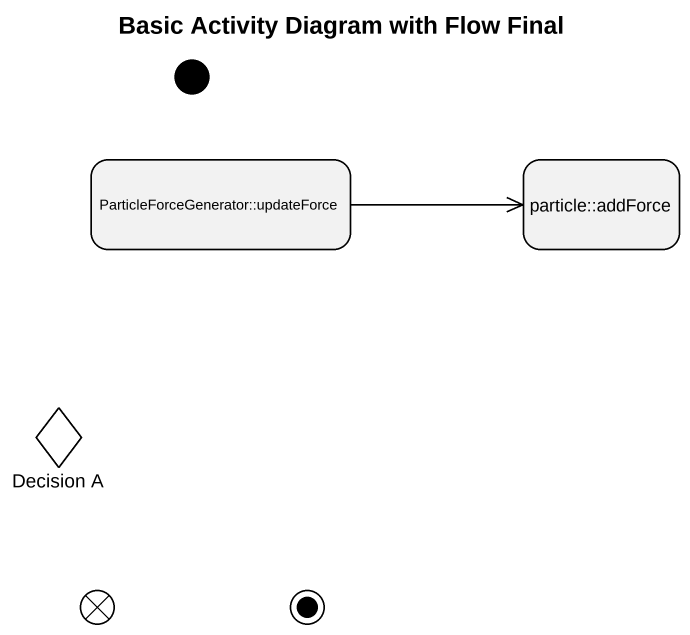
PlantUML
@startuml
title Basic Activity Diagram with Flow Final
hide empty description
state initial1 <<start>>
state "ParticleForceGenerator::updateForce" as ParticleForceGenerator
state "particle::addForce" as particle_addForce
state "Decision A" as Decision_A <<choice>>
state flowfinal1 <<end>>
state final1 <<end>>
ParticleForceGenerator -right-> particle_addForce
@enduml
